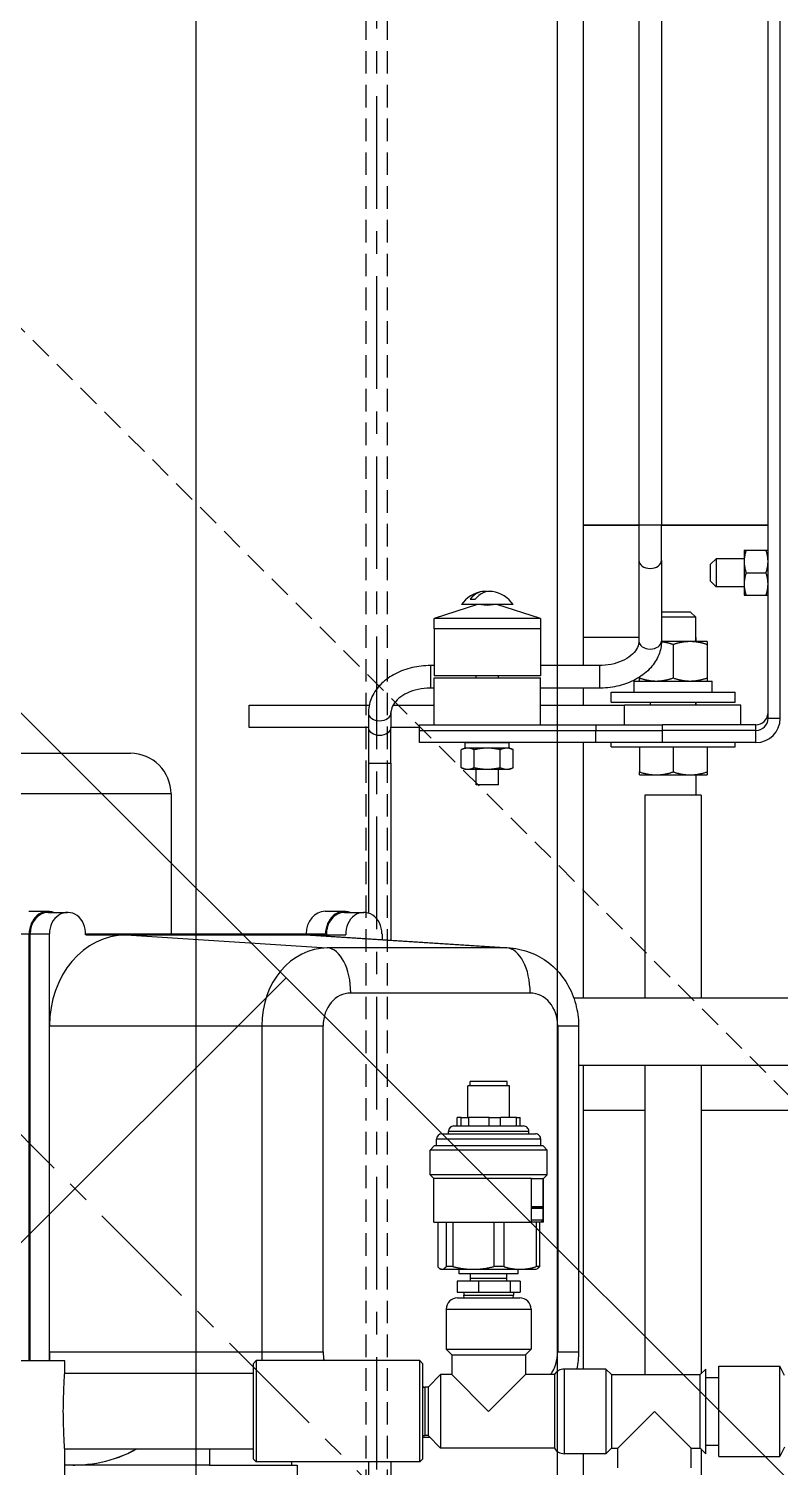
# Model space of a CAD drawing. Header units: inches. Extents: x -883 to 808, y -248 to 1051.
# Drawn here: x -401.51 to -393.18, y 726.46 to 742.43 of the extents above; entities that cross this region are included whole.
import ezdxf

# ---------------------------------------------------------------- set-up
doc = ezdxf.new("R2010")
doc.units = ezdxf.units.IN
doc.header["$MEASUREMENT"] = 0
doc.linetypes.add('CENTER', pattern=[2, 1.25, -0.25, 0.25, -0.25])
doc.linetypes.add('HIDDEN', pattern=[0.375, 0.25, -0.125])
doc.layers.get('0').update_dxf_attribs({"linetype": 'CONTINUOUS'})
for name, color, linetype in [('EQUIPMENT - COMPRESSORS', 41, 'CONTINUOUS'), ('P-HSS', 6, 'CONTINUOUS'), ('STRUCTUAL', 8, 'CONTINUOUS')]:
    doc.layers.add(name, color=color, linetype=linetype)

# ---------------------------------------------------------------- blocks, each defined once
blk = doc.blocks.new('A$Cb802d3fd')
for p, q in [((87.604, 18.634), (87.604, 31.135)), ((93.901, 17.454), (93.901, 21.006)), ((93.901, 17.454), (93.901, 21.006)), ((94.351, 21.006), (94.351, 17.904)), ((94.351, 21.006), (94.351, 17.904)), ((92.346, 19.243), (92.346, 19.028)), ((87.604, 19.028), (92.346, 19.028)), ((87.604, 19.018), (92.346, 19.018)), ((92.346, 19.018), (92.346, 18.802)), ((92.596, 19.032), (92.596, 18.817)), ((87.604, 18.802), (87.704, 18.802)), ((87.704, 18.802), (87.704, 16.448)), ((87.704, 18.802), (91.326, 18.802)), ((91.326, 18.802), (92.346, 18.802)), ((91.326, 18.802), (91.326, 16.448)), ((92.584, 18.817), (92.584, 18.602)), ((86.164, 18.634), (86.624, 18.634)), ((86.448, 18.53), (86.448, 18.634)), ((86.448, 18.53), (86.448, 18.634)), ((86.448, 18.53), (86.448, 18.521)), ((86.448, 18.53), (86.448, 18.521)), ((86.624, 16.541), (86.624, 18.634)), ((87.464, 16.541), (87.464, 18.634)), ((87.464, 18.634), (87.604, 18.634)), ((86.448, 18.45), (86.448, 18.521)), ((86.448, 18.45), (86.448, 18.521)), ((86.448, 17.026), (86.448, 18.45)), ((86.45, 18.45), (86.448, 18.45)), ((86.448, 17.026), (86.448, 18.45)), ((86.45, 18.45), (86.448, 18.45)), ((92.334, 18.401), (92.334, 17.953)), ((92.346, 18.401), (92.346, 15.741)), ((92.334, 17.953), (92.189, 15.721)), ((92.334, 17.953), (92.334, 15.963)), ((93.901, 17.454), (92.346, 17.454)), ((93.901, 17.454), (92.346, 17.454)), ((86.624, 17.026), (86.448, 17.026)), ((86.448, 17.026), (86.448, 16.054)), ((86.624, 17.026), (86.448, 17.026)), ((86.448, 17.026), (86.448, 16.054)), ((86.512, 16.541), (86.482, 16.511)), ((87.607, 16.511), (86.482, 16.511)), ((86.482, 14.696), (86.482, 16.511)), ((86.512, 16.541), (87.577, 16.541)), ((87.577, 16.541), (87.607, 16.511)), ((87.607, 14.696), (87.607, 16.511)), ((94.636, 15.265), (94.636, 16.588)), ((94.636, 16.588), (94.886, 16.588)), ((94.636, 15.265), (94.636, 16.588)), ((94.636, 16.588), (94.886, 16.588)), ((94.886, 16.588), (94.886, 15.256)), ((94.886, 16.588), (94.886, 15.256)), ((87.704, 16.448), (87.704, 15.767)), ((91.326, 16.448), (87.704, 16.448)), ((91.326, 16.448), (91.326, 15.767)), ((86.448, 16.054), (84.472, 16.054)), ((86.448, 16.054), (84.472, 16.054)), ((86.448, 16.114), (86.482, 16.114)), ((86.448, 16.114), (86.482, 16.114)), ((92.188, 13.691), (92.333, 15.917)), ((92.334, 15.963), (92.189, 13.731)), ((92.334, 15.963), (92.334, 15.515)), ((87.704, 15.767), (91.326, 15.767)), ((92.189, 13.731), (92.189, 15.721)), ((92.596, 15.745), (92.596, 15.53)), ((92.584, 15.53), (92.584, 15.315)), ((91.69, 15.461), (91.69, 13.471)), ((86.482, 15.265), (85.073, 15.265)), ((94.241, 15.265), (92.577, 15.265)), ((94.241, 15.265), (94.241, 15.015)), ((94.639, 15.265), (94.241, 15.265)), ((94.801, 15.265), (94.639, 15.265)), ((86.482, 15.015), (85.073, 15.015)), ((94.241, 15.015), (92.274, 15.015)), ((92.346, 15.114), (92.281, 15.114)), ((94.241, 15.015), (94.639, 15.015)), ((94.636, 14.697), (94.636, 15.015)), ((94.636, 14.697), (94.636, 15.015)), ((94.801, 15.015), (94.639, 15.015)), ((94.886, 14.991), (94.886, 14.537)), ((94.886, 14.991), (94.886, 14.537)), ((86.482, 14.696), (87.607, 14.696)), ((86.512, 14.666), (86.482, 14.696)), ((87.577, 14.666), (87.607, 14.696)), ((94.47, 14.697), (94.605, 14.697)), ((94.47, 12.745), (94.47, 14.697)), ((94.605, 14.697), (94.668, 14.697)), ((94.605, 14.697), (94.605, 12.745)), ((94.668, 14.697), (94.668, 12.744)), ((87.577, 14.666), (86.512, 14.666)), ((86.776, 14.603), (86.637, 14.464)), ((86.757, 14.584), (86.752, 14.666)), ((86.753, 14.666), (86.758, 14.586)), ((86.777, 14.666), (86.776, 14.638)), ((87.312, 14.638), (86.776, 14.638)), ((86.776, 14.603), (86.776, 14.638)), ((87.312, 14.603), (86.776, 14.603)), ((87.311, 14.666), (87.312, 14.638)), ((87.312, 14.651), (87.312, 14.666)), ((87.312, 14.603), (87.312, 14.638)), ((87.312, 14.603), (87.452, 14.464)), ((89.146, 14.54), (89.146, 13.456)), ((89.146, 14.54), (89.63, 14.54)), ((89.63, 14.54), (89.671, 14.581)), ((89.63, 13.456), (89.63, 14.54)), ((89.671, 13.281), (89.671, 14.581)), ((89.671, 14.581), (89.945, 14.581)), ((89.945, 13.281), (89.945, 14.581)), ((89.991, 14.535), (89.945, 14.581)), ((89.991, 13.327), (89.991, 14.535)), ((94.668, 14.537), (95.187, 14.537)), ((95.324, 14.577), (95.074, 14.577)), ((95.074, 14.537), (95.074, 14.577)), ((95.187, 14.537), (95.187, 13.356)), ((95.731, 14.537), (95.211, 14.537)), ((95.211, 13.356), (95.211, 14.537)), ((95.324, 14.537), (95.324, 14.577)), ((95.731, 13.356), (95.731, 14.537)), ((95.731, 14.537), (95.849, 14.537)), ((96.001, 14.054), (95.849, 14.537)), ((95.849, 13.356), (95.849, 14.537)), ((87.452, 14.464), (86.637, 14.464)), ((86.637, 13.201), (86.637, 14.464)), ((87.452, 14.338), (87.452, 14.464)), ((87.672, 14.338), (87.734, 14.401)), ((87.734, 14.401), (87.734, 13.461)), ((88.179, 14.401), (87.734, 14.401)), ((88.179, 14.401), (88.179, 13.461)), ((88.621, 14.459), (88.627, 14.469)), ((88.621, 14.459), (88.621, 14.449)), ((88.621, 14.449), (88.621, 14.101)), ((89.146, 14.495), (88.651, 14.495)), ((88.651, 14.328), (88.651, 14.402)), ((89.146, 14.402), (88.651, 14.402)), ((89.991, 14.509), (90.065, 14.509)), ((90.065, 13.353), (90.065, 14.509)), ((90.125, 14.449), (90.125, 13.413)), ((90.125, 14.376), (90.153, 14.376)), ((90.153, 13.486), (90.153, 14.376)), ((87.452, 14.338), (87.044, 13.931)), ((87.672, 14.338), (87.452, 14.338)), ((87.672, 14.338), (87.672, 13.523)), ((88.304, 14.276), (88.304, 13.586)), ((88.489, 14.281), (88.369, 14.281)), ((88.369, 14.281), (88.369, 14.043)), ((88.489, 14.043), (88.489, 14.281)), ((88.571, 13.602), (88.571, 14.259)), ((88.571, 14.259), (88.621, 14.259)), ((89.146, 14.328), (88.651, 14.328)), ((90.213, 14.316), (90.213, 13.546)), ((90.213, 14.282), (90.306, 14.282)), ((90.213, 14.236), (90.306, 14.236)), ((90.306, 14.236), (90.306, 14.282)), ((90.306, 14.236), (90.306, 14.151)), ((94.174, 14.196), (94.192, 14.235)), ((94.192, 14.235), (94.39, 14.235)), ((94.408, 14.196), (94.39, 14.235)), ((96.001, 13.66), (96.001, 14.233)), ((88.304, 14.204), (88.335, 14.205)), ((88.335, 14.205), (88.335, 13.657)), ((88.369, 14.205), (88.335, 14.205)), ((88.489, 14.133), (88.518, 14.133)), ((88.518, 13.728), (88.518, 14.133)), ((88.518, 14.133), (88.571, 14.133)), ((88.621, 14.101), (88.621, 13.583)), ((90.213, 14.151), (90.306, 14.151)), ((90.306, 14.163), (90.66, 14.163)), ((90.306, 13.926), (90.306, 14.151)), ((90.66, 13.698), (90.66, 14.163)), ((90.66, 14.136), (90.707, 14.136)), ((90.707, 13.725), (90.707, 14.136)), ((94.001, 13.821), (94.001, 14.071)), ((94.001, 14.071), (94.174, 14.071)), ((94.174, 14.196), (94.174, 14.163)), ((94.174, 14.163), (94.174, 13.946)), ((94.192, 14.091), (94.39, 14.091)), ((94.408, 14.163), (94.408, 14.196)), ((94.408, 14.19), (94.47, 14.19)), ((94.408, 13.946), (94.408, 14.163)), ((94.47, 14.19), (94.47, 13.703)), ((94.47, 14.071), (94.47, 14.071)), ((95.187, 14.071), (95.211, 14.071)), ((95.996, 14.071), (96.001, 14.071)), ((96.061, 14.137), (96.061, 14.08)), ((87.044, 13.931), (87.452, 13.523)), ((88.489, 14.043), (88.369, 14.043)), ((88.369, 14.043), (88.369, 13.693)), ((88.489, 13.693), (88.489, 14.043)), ((90.213, 13.926), (90.306, 13.926)), ((90.306, 13.926), (90.306, 13.8)), ((94.174, 13.946), (94.174, 13.73)), ((94.408, 13.73), (94.408, 13.946)), ((88.651, 13.764), (88.651, 13.874)), ((89.146, 13.874), (88.651, 13.874)), ((89.146, 13.764), (88.651, 13.764)), ((90.213, 13.8), (90.306, 13.8)), ((90.306, 13.621), (90.306, 13.8)), ((94.001, 13.821), (94.174, 13.821)), ((94.192, 13.802), (94.39, 13.802)), ((94.47, 13.821), (94.47, 13.821)), ((95.187, 13.821), (95.211, 13.821)), ((95.849, 13.356), (96.001, 13.839)), ((95.996, 13.821), (96.001, 13.821)), ((88.304, 13.658), (88.335, 13.657)), ((88.369, 13.657), (88.335, 13.657)), ((88.369, 13.693), (88.369, 13.58)), ((88.489, 13.693), (88.369, 13.693)), ((88.489, 13.58), (88.369, 13.58)), ((88.489, 13.729), (88.518, 13.728)), ((88.489, 13.58), (88.489, 13.693)), ((88.518, 13.728), (88.571, 13.728)), ((88.571, 13.602), (88.621, 13.602)), ((88.621, 13.583), (88.621, 13.403)), ((90.213, 13.621), (90.306, 13.621)), ((90.213, 13.58), (90.306, 13.58)), ((90.306, 13.698), (90.66, 13.698)), ((90.306, 13.621), (90.306, 13.58)), ((90.66, 13.725), (90.707, 13.725)), ((94.174, 13.73), (94.174, 13.696)), ((94.174, 13.696), (94.192, 13.658)), ((94.192, 13.658), (94.39, 13.658)), ((94.408, 13.696), (94.39, 13.658)), ((94.408, 13.696), (94.408, 13.73)), ((94.408, 13.703), (94.47, 13.703)), ((87.672, 13.523), (87.452, 13.523)), ((87.452, 13.201), (87.452, 13.523)), ((87.672, 13.523), (87.734, 13.461)), ((88.179, 13.461), (87.734, 13.461)), ((89.146, 13.456), (89.63, 13.456)), ((89.146, 13.403), (89.146, 13.456)), ((89.17, 13.456), (89.17, 13.327)), ((89.298, 13.327), (89.298, 13.456)), ((89.306, 13.335), (89.306, 13.456)), ((89.314, 13.327), (89.314, 13.456)), ((89.625, 13.327), (89.625, 13.456)), ((90.125, 13.486), (90.153, 13.486)), ((88.621, 13.403), (88.627, 13.393)), ((88.651, 13.366), (88.651, 13.403)), ((89.146, 13.403), (88.651, 13.403)), ((89.146, 13.366), (88.651, 13.366)), ((89.146, 13.366), (89.146, 13.403)), ((89.146, 13.351), (89.146, 13.366)), ((89.146, 13.327), (89.146, 13.351)), ((89.146, 13.351), (89.17, 13.327)), ((89.146, 13.327), (89.17, 13.327)), ((89.146, 13.322), (89.146, 13.327)), ((89.146, 13.322), (89.63, 13.322)), ((89.17, 13.327), (89.298, 13.327)), ((89.306, 13.335), (89.298, 13.327)), ((89.298, 13.327), (89.313, 13.327)), ((89.306, 13.335), (89.314, 13.327)), ((89.314, 13.327), (89.625, 13.327)), ((89.625, 13.327), (89.671, 13.281)), ((89.671, 13.281), (89.945, 13.281)), ((89.991, 13.327), (89.945, 13.281)), ((89.991, 13.353), (90.065, 13.353)), ((94.668, 13.356), (95.187, 13.356)), ((94.886, 13.356), (94.886, 12.426)), ((94.886, 13.356), (94.886, 12.426)), ((95.074, 12.702), (95.074, 13.356)), ((95.731, 13.356), (95.211, 13.356)), ((95.324, 12.702), (95.324, 13.356)), ((95.849, 13.356), (95.731, 13.356)), ((87.452, 13.201), (86.637, 13.201)), ((87.704, 13.165), (87.704, 12.934)), ((91.326, 13.165), (87.704, 13.165)), ((91.326, 13.165), (91.326, 12.934)), ((87.514, 13.093), (86.574, 13.093)), ((86.574, 12.631), (86.574, 13.093)), ((87.514, 12.631), (87.514, 13.093)), ((91.636, 12.987), (91.636, 8.384)), ((91.636, 12.987), (91.636, 8.384)), ((86.574, 12.884), (85.073, 12.884)), ((86.574, 12.884), (85.073, 12.884)), ((86.574, 12.884), (85.073, 12.884)), ((90.886, 12.884), (87.514, 12.884)), ((90.886, 12.884), (87.514, 12.884)), ((90.886, 12.884), (87.514, 12.884)), ((91.326, 12.934), (87.704, 12.934)), ((90.385, 12.198), (90.385, 12.884)), ((90.386, 12.198), (90.386, 12.884)), ((90.386, 12.198), (90.386, 12.884)), ((90.886, 8.384), (90.886, 12.934)), ((90.886, 8.384), (90.886, 12.934)), ((94.47, 12.884), (91.636, 12.884)), ((94.47, 12.884), (91.636, 12.884)), ((94.47, 12.884), (91.636, 12.884)), ((95.074, 12.884), (94.886, 12.884)), ((95.074, 12.884), (94.886, 12.884)), ((95.074, 12.884), (94.886, 12.884)), ((110.771, 12.884), (95.324, 12.884)), ((110.771, 12.884), (95.324, 12.884)), ((110.771, 12.884), (95.324, 12.884)), ((95.636, 12.265), (95.636, 12.884)), ((95.636, 12.265), (95.636, 12.884)), ((96.885, 12.884), (96.885, 12.265)), ((96.886, 12.884), (96.886, 12.265)), ((96.886, 12.884), (96.886, 12.265)), ((87.514, 12.631), (86.574, 12.631)), ((86.637, 12.568), (86.574, 12.631)), ((87.452, 12.568), (87.514, 12.631)), ((94.47, 12.002), (94.47, 12.745)), ((94.605, 12.745), (94.47, 12.745)), ((94.605, 12.745), (94.605, 12.002)), ((94.668, 12.744), (94.605, 12.744)), ((94.668, 12.744), (94.668, 12.001)), ((95.324, 12.702), (95.074, 12.702)), ((86.417, 12.498), (86.637, 12.498)), ((87.452, 12.568), (86.637, 12.568)), ((86.637, 12.568), (86.637, 12.498)), ((86.637, 12.498), (87.044, 12.091)), ((87.452, 12.568), (87.452, 11.583)), ((94.423, 12.571), (94.423, 11.196)), ((94.423, 12.571), (94.47, 12.571)), ((94.918, 12.571), (94.918, 11.196)), ((94.918, 12.571), (95.028, 12.571)), ((95.028, 12.571), (95.028, 11.196)), ((94.668, 12.426), (94.886, 12.426)), ((94.668, 12.426), (94.886, 12.426)), ((94.886, 11.134), (94.886, 12.426)), ((94.886, 11.134), (94.886, 12.426)), ((95.028, 12.318), (95.153, 12.318)), ((95.153, 12.318), (95.153, 11.45)), ((90.886, 12.198), (87.452, 12.198)), ((93.885, 12.198), (91.636, 12.198)), ((93.885, 11.573), (93.885, 12.198)), ((94.111, 12.259), (94.111, 12.071)), ((94.423, 12.259), (94.144, 12.259)), ((95.196, 12.259), (95.187, 12.259)), ((96.491, 12.265), (95.597, 12.265)), ((96.888, 12.265), (96.491, 12.265)), ((96.888, 12.265), (96.888, 12.015)), ((111.115, 12.265), (96.888, 12.265)), ((86.637, 11.683), (87.044, 12.091)), ((94.111, 12.071), (94.111, 11.696)), ((94.47, 10.966), (94.47, 12.002)), ((94.47, 12.002), (94.605, 12.002)), ((94.605, 10.966), (94.605, 12.002)), ((94.605, 12.001), (94.668, 12.001)), ((94.668, 10.966), (94.668, 12.001)), ((94.886, 12.134), (94.918, 12.134)), ((95.591, 11.696), (95.591, 12.015)), ((96.491, 12.015), (95.597, 12.015)), ((95.861, 11.634), (95.861, 12.015)), ((95.923, 12.015), (95.923, 11.696)), ((96.491, 12.015), (96.888, 12.015)), ((96.885, 12.015), (96.885, 10.832)), ((96.886, 12.015), (96.886, 10.832)), ((96.886, 12.015), (96.886, 10.832)), ((111.115, 12.015), (96.888, 12.015)), ((94.423, 11.884), (94.144, 11.884)), ((95.558, 11.884), (95.187, 11.884)), ((86.417, 11.683), (86.637, 11.683)), ((86.637, 11.683), (86.637, 11.583)), ((94.111, 11.696), (94.111, 11.509)), ((95.591, 11.509), (95.591, 11.696)), ((95.923, 11.696), (95.861, 11.634)), ((86.627, 11.573), (83.674, 11.573)), ((86.637, 11.583), (86.574, 11.521)), ((86.574, 11.521), (87.514, 11.521)), ((86.637, 11.583), (87.452, 11.583)), ((86.669, 11.521), (86.669, 11.379)), ((87.419, 11.521), (87.419, 11.379)), ((87.452, 11.583), (87.514, 11.521)), ((90.886, 11.573), (87.462, 11.573)), ((90.385, 9.541), (90.385, 11.573)), ((90.386, 10.104), (90.386, 11.573)), ((90.386, 10.104), (90.386, 11.573)), ((93.885, 11.573), (91.636, 11.573)), ((93.885, 11.631), (94.111, 11.631)), ((93.885, 11.631), (94.111, 11.631)), ((94.423, 11.509), (94.144, 11.509)), ((94.886, 11.634), (94.918, 11.634)), ((94.886, 11.631), (94.918, 11.631)), ((94.886, 11.631), (94.918, 11.631)), ((95.558, 11.509), (95.187, 11.509)), ((95.591, 11.634), (95.861, 11.634)), ((95.591, 11.631), (95.636, 11.631)), ((95.591, 11.631), (95.636, 11.631)), ((95.636, 11.631), (95.636, 11.634)), ((95.636, 11.631), (95.636, 11.634)), ((86.544, 11.379), (87.544, 11.379)), ((86.544, 11.379), (86.544, 10.701)), ((87.544, 11.379), (87.544, 10.701)), ((95.028, 11.45), (95.153, 11.45)), ((96.261, 11.471), (96.199, 11.408)), ((96.511, 11.408), (96.199, 11.408)), ((96.199, 11.097), (96.199, 11.408)), ((96.261, 11.471), (96.449, 11.471)), ((96.449, 11.471), (96.511, 11.408)), ((96.511, 11.097), (96.511, 11.408)), ((94.423, 11.196), (94.47, 11.196)), ((94.918, 11.196), (95.028, 11.196)), ((94.668, 11.134), (94.886, 11.134)), ((94.668, 11.134), (94.886, 11.134)), ((96.23, 11.097), (96.105, 11.097)), ((96.105, 11.075), (96.105, 10.854)), ((96.105, 11.075), (96.105, 10.854)), ((96.48, 11.097), (96.23, 11.097)), ((96.355, 11.075), (96.355, 10.854)), ((96.605, 11.097), (96.48, 11.097)), ((96.605, 11.075), (96.605, 10.854)), ((94.47, 10.966), (94.605, 10.966)), ((94.605, 10.966), (94.668, 10.966)), ((94.739, 10.832), (112.47, 10.832)), ((94.739, 10.832), (94.739, 10.697)), ((86.544, 10.701), (87.544, 10.701)), ((86.647, 10.648), (86.544, 10.701)), ((87.441, 10.648), (87.544, 10.701)), ((94.739, 10.697), (112.47, 10.697)), ((94.802, 10.697), (94.802, 10.697))]:
    blk.add_line(p, q)
for centre, radius, start, end in [((93.901, 17.904), 0.45, 270, 0), ((93.901, 17.904), 0.45, 270, 0), ((88.179, 14.276), 0.125, 0, 90), ((90.065, 14.449), 0.06, 0, 90), ((90.153, 14.316), 0.06, 0, 90), ((95.803, 13.946), 0.349, 9.3042, 55.2695), ((95.803, 13.946), 0.349, 304.7305, 350.6958), ((88.179, 13.586), 0.125, 270, 0), ((90.153, 13.546), 0.06, 270, 0), ((90.065, 13.413), 0.06, 270, 0), ((86.699, 13.093), 0.125, 120, 180), ((87.389, 13.093), 0.125, 0, 60), ((94.739, 10.966), 0.269, 180, 270), ((94.739, 10.966), 0.134, 180, 270), ((94.802, 10.966), 0.134, 180, 265.0581), ((94.802, 10.966), 0.269, 266.5061, 270)]:
    blk.add_arc(centre, radius, start, end)
for centre, major_axis, ratio, start_param, end_param in [((92.346, 18.817), (0.25, 0), 0.842828, 5.977486, 7.853982), ((92.346, 18.817), (0.238, 0), 0.842828, 0, 1.570796), ((87.704, 17.929), (1.037, 0), 0.842828, 1.570796, 1.667209), ((91.326, 17.953), (1.008, 0), 0.842828, 0, 1.570796), ((92.346, 18.602), (0.238, 0), 0.842828, 4.663752, 7.853982), ((88.386, 18.521), (-1.938, 0), 0.842828, 6.213907, 6.712716), ((88.386, 18.521), (-1.937, 0), 0.842828, 6.213907, 6.712716), ((87.704, 15.697), (-0.892, 0), 0.842828, 4.712389, 4.821699), ((91.326, 15.721), (0.863, 0), 0.842828, 0, 1.570796), ((91.326, 15.963), (1.008, 0), 0.842828, 6.22847, 6.283185), ((92.346, 15.745), (0.25, 0), 0.842828, 0, 1.570796), ((87.704, 15.437), (0.392, 0), 0.842828, 1.570796, 1.821507), ((91.326, 15.461), (0.363, 0), 0.842828, 0, 1.570796), ((91.69, 15.73), (0.5, 0), 0.538183, 4.712389, 6.248279), ((92.346, 15.53), (0.238, 0), 0.842828, 0, 1.619433), ((92.346, 15.53), (0.25, 0), 0.842828, 5.977486, 7.853982), ((92.346, 15.315), (0.238, 0), 0.842828, 4.712389, 7.902618), ((94.639, 15.14), (0, -0.125), 0.707107, 3.141593, 6.283185), ((94.801, 15.14), (0, -0.125), 0.707107, 3.141593, 6.283185), ((95.803, 13.975), (0.346, 0), 0.704502, 6.166563, 7.010801), ((95.803, 13.918), (0.346, 0), 0.704502, 6.168274, 7.010801), ((96.035, 13.946), (0, -0.138), 0.27825, 4.21797, 5.206807), ((91.69, 13.74), (0.5, 0), 0.538183, 4.712389, 6.248279), ((91.326, 13.731), (0.863, 0), 0.842828, 6.22847, 6.283185), ((91.326, 13.471), (0.363, 0), 0.842828, 4.712389, 6.283185), ((87.704, 13.496), (-0.392, 0), 0.842828, 0.871968, 1.570796), ((95.597, 12.14), (0, -0.125), 0.707107, 3.141593, 6.283185), ((96.491, 12.14), (0, -0.125), 0.707107, 3.141593, 6.283185)]:
    blk.add_ellipse(centre, major_axis=major_axis, ratio=ratio, start_param=start_param, end_param=end_param)
for points, knots in [([(86.451, 18.634), (86.45, 18.621), (86.45, 18.606), (86.449, 18.569), (86.448, 18.548), (86.448, 18.53)], [1.7052474, 1.7052474, 1.7052474, 1.7052474, 1.8080563, 1.8080563, 1.9724959, 1.9724959, 1.9724959, 1.9724959]), ([(86.451, 18.634), (86.45, 18.621), (86.45, 18.606), (86.449, 18.569), (86.448, 18.548), (86.448, 18.53)], [1.7052474, 1.7052474, 1.7052474, 1.7052474, 1.8080563, 1.8080563, 1.9724959, 1.9724959, 1.9724959, 1.9724959]), ([(86.624, 18.634), (86.624, 18.634), (86.635, 18.635), (86.678, 18.638), (86.71, 18.64), (86.785, 18.643), (86.832, 18.645), (86.935, 18.648), (86.992, 18.649), (87.097, 18.649), (87.153, 18.648), (87.257, 18.645), (87.304, 18.643), (87.379, 18.64), (87.411, 18.638), (87.454, 18.635), (87.464, 18.634), (87.464, 18.634)], [1.607917, 1.607917, 1.607917, 1.607917, 2.009897, 2.009897, 2.411876, 2.411876, 2.813855, 2.813855, 3.215835, 3.215835, 3.617814, 3.617814, 4.019794, 4.019794, 4.421773, 4.421773, 4.823752, 4.823752, 4.823752, 4.823752]), ([(95.324, 14.577), (95.324, 14.645), (95.317, 14.713), (95.287, 14.844), (95.264, 14.907), (95.205, 15.022), (95.168, 15.075), (95.081, 15.164), (95.031, 15.2), (94.925, 15.249), (94.87, 15.263), (94.809, 15.264), (94.805, 15.265), (94.801, 15.265)], [1.570796, 1.570796, 1.570796, 1.570796, 1.884956, 1.884956, 2.199115, 2.199115, 2.513274, 2.513274, 2.827433, 2.827433, 3.120195, 3.120195, 3.141593, 3.141593, 3.141593, 3.141593]), ([(95.074, 14.577), (95.074, 14.623), (95.069, 14.669), (95.051, 14.756), (95.037, 14.797), (95.003, 14.87), (94.983, 14.901), (94.939, 14.953), (94.916, 14.973), (94.868, 15.002), (94.844, 15.01), (94.814, 15.014), (94.808, 15.015), (94.801, 15.015)], [1.570796, 1.570796, 1.570796, 1.570796, 1.862481, 1.862481, 2.153251, 2.153251, 2.442951, 2.442951, 2.739153, 2.739153, 3.053313, 3.053313, 3.141593, 3.141593, 3.141593, 3.141593]), ([(92.188, 13.691), (92.183, 13.609), (92.164, 13.527), (92.101, 13.374), (92.057, 13.302), (91.949, 13.175), (91.885, 13.12), (91.746, 13.031), (91.672, 12.997), (91.518, 12.951), (91.439, 12.938), (91.349, 12.934), (91.338, 12.934), (91.326, 12.934)], [1.625512, 1.625512, 1.625512, 1.625512, 1.901837, 1.901837, 2.189034, 2.189034, 2.49225, 2.49225, 2.795466, 2.795466, 3.098683, 3.098683, 3.141593, 3.141593, 3.141593, 3.141593]), ([(95.597, 12.015), (95.544, 12.015), (95.492, 12.025), (95.391, 12.065), (95.343, 12.096), (95.255, 12.175), (95.216, 12.224), (95.151, 12.335), (95.125, 12.396), (95.089, 12.525), (95.078, 12.592), (95.075, 12.674), (95.074, 12.688), (95.074, 12.702)], [0, 0, 0, 0, 0.275208, 0.275208, 0.564275, 0.564275, 0.878434, 0.878434, 1.192594, 1.192594, 1.506753, 1.506753, 1.570796, 1.570796, 1.570796, 1.570796]), ([(95.597, 12.265), (95.574, 12.265), (95.551, 12.269), (95.502, 12.292), (95.477, 12.309), (95.43, 12.358), (95.408, 12.388), (95.371, 12.458), (95.356, 12.497), (95.334, 12.582), (95.327, 12.627), (95.325, 12.683), (95.324, 12.692), (95.324, 12.702)], [0, 0, 0, 0, 0.314159, 0.314159, 0.628319, 0.628319, 0.929348, 0.929348, 1.219282, 1.219282, 1.509689, 1.509689, 1.570796, 1.570796, 1.570796, 1.570796])]:
    blk.add_open_spline(points, degree=3, knots=knots)
for points, weights in [([(88.651, 14.495), (88.621, 14.471), (88.621, 14.449)], [1.05582395874, 1.05252804715, 1]), ([(88.621, 14.449), (88.621, 14.427), (88.651, 14.402)], [1, 1.05252804715, 1.05582395874]), ([(88.651, 14.328), (88.621, 14.209), (88.621, 14.101)], [1.05582395874, 1.05252804715, 1]), ([(94.192, 14.235), (94.174, 14.196), (94.174, 14.163)], [1, 1.0379548493, 1]), ([(94.408, 14.163), (94.408, 14.196), (94.39, 14.235)], [1, 1.0379548493, 1]), ([(88.621, 14.101), (88.621, 13.993), (88.651, 13.874)], [1, 1.05252804715, 1.05582395874]), ([(94.174, 14.163), (94.174, 14.13), (94.192, 14.091)], [1, 1.0379548493, 1]), ([(94.192, 14.091), (94.174, 14.013), (94.174, 13.946)], [1, 1.0379548493, 1]), ([(94.39, 14.091), (94.408, 14.13), (94.408, 14.163)], [1, 1.0379548493, 1]), ([(94.408, 13.946), (94.408, 14.013), (94.39, 14.091)], [1, 1.0379548493, 1]), ([(94.174, 13.946), (94.174, 13.88), (94.192, 13.802)], [1, 1.0379548493, 1]), ([(94.39, 13.802), (94.408, 13.88), (94.408, 13.946)], [1, 1.0379548493, 1]), ([(88.651, 13.764), (88.621, 13.669), (88.621, 13.583)], [1.05582395874, 1.05252804715, 1]), ([(94.192, 13.802), (94.174, 13.763), (94.174, 13.73)], [1, 1.0379548493, 1]), ([(94.408, 13.73), (94.408, 13.763), (94.39, 13.802)], [1, 1.0379548493, 1]), ([(88.621, 13.583), (88.621, 13.497), (88.651, 13.403)], [1, 1.05252804715, 1.05582395874]), ([(94.174, 13.73), (94.174, 13.696), (94.192, 13.658)], [1, 1.0379548493, 1]), ([(94.39, 13.658), (94.408, 13.696), (94.408, 13.73)], [1, 1.0379548493, 1]), ([(88.651, 13.366), (88.634, 13.38), (88.627, 13.393)], [1.05582395874, 1.05397629836, 1.03665680175]), ([(94.111, 12.259), (94.111, 12.259), (94.144, 12.259)], [1, 1.04314139574, 1.01001874936]), ([(94.144, 12.259), (94.111, 12.159), (94.111, 12.071)], [1.01001874936, 1.04314139574, 1]), ([(95.187, 12.259), (95.153, 12.159), (95.153, 12.071)], [1, 1.0379548493, 1]), ([(95.153, 12.259), (95.153, 12.259), (95.187, 12.259)], [1, 1.0379548493, 1]), ([(94.111, 12.071), (94.111, 11.984), (94.144, 11.884)], [1, 1.04314139574, 1.01001874936]), ([(95.153, 12.071), (95.153, 11.984), (95.187, 11.884)], [1, 1.0379548493, 1]), ([(95.558, 11.884), (95.581, 11.954), (95.588, 12.015)], [1, 1.02595429355, 1.01641244544]), ([(94.144, 11.884), (94.111, 11.784), (94.111, 11.696)], [1.01001874936, 1.04314139574, 1]), ([(95.187, 11.884), (95.153, 11.784), (95.153, 11.696)], [1, 1.0379548493, 1]), ([(95.591, 11.696), (95.591, 11.784), (95.558, 11.884)], [1, 1.0379548493, 1]), ([(94.111, 11.696), (94.111, 11.609), (94.144, 11.509)], [1, 1.04314139574, 1.01001874936]), ([(95.153, 11.696), (95.153, 11.609), (95.187, 11.509)], [1, 1.0379548493, 1]), ([(95.558, 11.509), (95.591, 11.609), (95.591, 11.696)], [1, 1.0379548493, 1]), ([(94.144, 11.509), (94.111, 11.509), (94.111, 11.509)], [1.01001874936, 1.04314139574, 1]), ([(95.187, 11.509), (95.153, 11.509), (95.153, 11.509)], [1, 1.0379548493, 1]), ([(95.591, 11.509), (95.591, 11.509), (95.558, 11.509)], [1, 1.0379548493, 1]), ([(96.105, 11.075), (96.105, 11.097), (96.105, 11.097)], [1, 1.0379548493, 1]), ([(96.23, 11.097), (96.172, 11.097), (96.105, 11.075)], [1, 1.0379548493, 1]), ([(96.105, 11.097), (96.105, 11.097), (96.105, 11.075)], [1, 1.0379548493, 1]), ([(96.355, 11.075), (96.288, 11.097), (96.23, 11.097)], [1, 1.0379548493, 1]), ([(96.48, 11.097), (96.422, 11.097), (96.355, 11.075)], [1, 1.0379548493, 1]), ([(96.605, 11.075), (96.538, 11.097), (96.48, 11.097)], [1, 1.0379548493, 1]), ([(96.605, 11.097), (96.605, 11.097), (96.605, 11.075)], [1.00012587974, 1.03789180471, 1]), ([(96.105, 10.832), (96.105, 10.832), (96.105, 10.854)], [1, 1.0379548493, 1]), ([(96.105, 10.854), (96.172, 10.832), (96.23, 10.832)], [1, 1.0379548493, 1]), ([(96.105, 10.854), (96.105, 10.832), (96.105, 10.832)], [1, 1.0379548493, 1]), ([(96.23, 10.832), (96.288, 10.832), (96.355, 10.854)], [1, 1.0379548493, 1]), ([(96.355, 10.854), (96.422, 10.832), (96.48, 10.832)], [1, 1.0379548493, 1]), ([(96.48, 10.832), (96.538, 10.832), (96.605, 10.854)], [1, 1.0379548493, 1]), ([(96.605, 10.854), (96.605, 10.832), (96.605, 10.832)], [1, 1.03789180471, 1.00012587974])]:
    blk.add_rational_spline(points, weights, degree=2)
blk.add_open_spline([(87.704, 12.934), (87.641, 12.934), (87.577, 12.94), (87.514, 12.953)], degree=3)

msp = doc.modelspace()

# ---------------------------------------------------------------- linework, layer by layer
at = {"layer": 'P-HSS', "color": 8, "linetype": 'HIDDEN'}
msp.add_line((-383.26223, 720.76545), (-402.88943, 740.39265), dxfattribs=at)
at = {"layer": 'P-HSS'}
for p, q in [((-386.19459, 719.42689), (-405.0249, 738.25719)), ((-403.34552, 727.20865), (-398.66094, 731.89323))]:
    msp.add_line(p, q, dxfattribs=at)
at = {"layer": 'P-HSS', "color": 7, "linetype": 'CENTER'}
msp.add_line((-388.50566, 717.05337), (-407.36719, 735.9149), dxfattribs=at)
at = {"layer": 'STRUCTUAL', "linetype": 'HIDDEN'}
for p, q in [((-397.77469, 797.68284), (-397.77469, 616.52025)), ((-397.53969, 797.68284), (-397.53969, 616.52025))]:
    msp.add_line(p, q, dxfattribs=at)
at = {"layer": 'STRUCTUAL', "linetype": 'CENTER'}
msp.add_line((-397.65719, 797.68284), (-397.65719, 616.28525), dxfattribs=at)
at = {"layer": 'STRUCTUAL'}
for p, q in [((-399.66219, 795.30034), (-399.66219, 618.40775)), ((-395.65219, 795.30034), (-395.65219, 618.40775))]:
    msp.add_line(p, q, dxfattribs=at)

# ---------------------------------------------------------------- block references
at = {"layer": 'EQUIPMENT - COMPRESSORS', "rotation": 89.99999999999999}
msp.add_blockref('A$Cb802d3fd', (-382.48269, 640.03559), dxfattribs=at)

doc.saveas('drawing.dxf')
